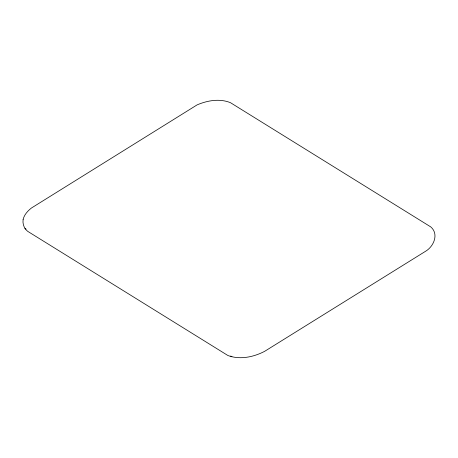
<?xml version="1.0" encoding="UTF-8"?>
<svg xmlns="http://www.w3.org/2000/svg" width="458" height="458" viewBox="0 0 458 458"><rect width="100%" height="100%" fill="white"/><g stroke="black" fill="none" stroke-linecap="round" stroke-linejoin="round"><path stroke-width="0.69" d="M24.892 228.376L26.106 229.126M230.706 356.026L231.925 356.776M23.1 219.588C22.459 223.905 24.102 228.708 27.692 231.336L227.895 355.505C239.912 360.005 253.56 357.108 264.638 351.338L425.419 251.368C433.674 246.639 439.205 234.055 430.749 226.899L230.511 102.712C219.788 98.293 207.48 100.445 197.117 104.876L31.419 208.029C27.663 210.989 24.16 214.785 23.1 219.588"/></g></svg>
